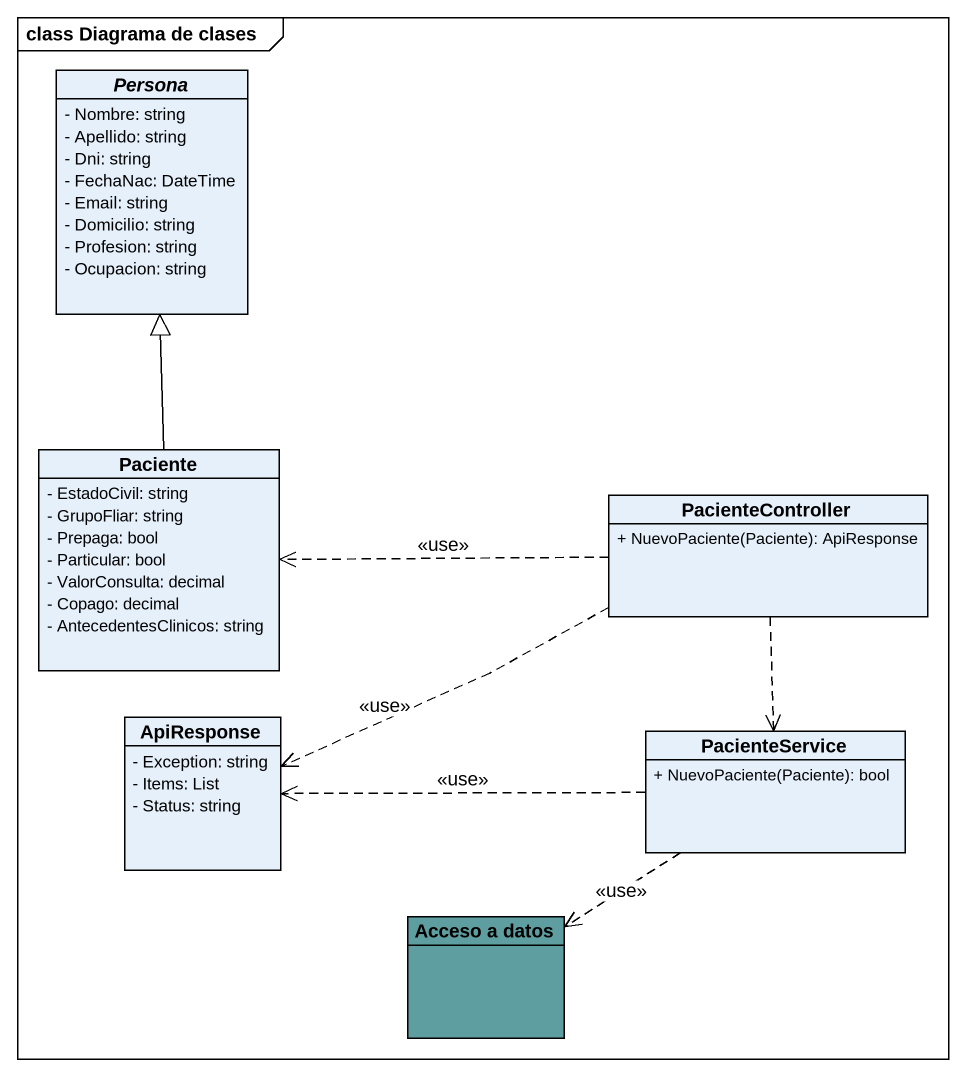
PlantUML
@startuml
mainframe class Diagrama de clases
hide circle
hide empty members
skinparam classAttributeIconSize 0
abstract class Persona {
  - Nombre: string
  - Apellido: string
  - Dni: string
  - FechaNac: DateTime
  - Email: string
  - Domicilio: string
  - Profesion: string
  - Ocupacion: string
}
class Paciente {
  - EstadoCivil: string
  - GrupoFliar: string
  - Prepaga: bool
  - Particular: bool
  - ValorConsulta: decimal
  - Copago: decimal
  - AntecedentesClinicos: string
}
class PacienteController {
  + NuevoPaciente(Paciente): ApiResponse
}
class ApiResponse {
  - Exception: string
  - Items: List
  - Status: string
}
class PacienteService {
  + NuevoPaciente(Paciente): bool
}
class "Acceso a datos" as Acceso_a_datos #5F9EA0
Paciente -up-|> Persona
PacienteController .left.> Paciente : <<use>>
PacienteController .left.> ApiResponse : <<use>>
PacienteController ..> PacienteService
PacienteService .left.> ApiResponse : <<use>>
PacienteService ..> Acceso_a_datos : <<use>>
@enduml
